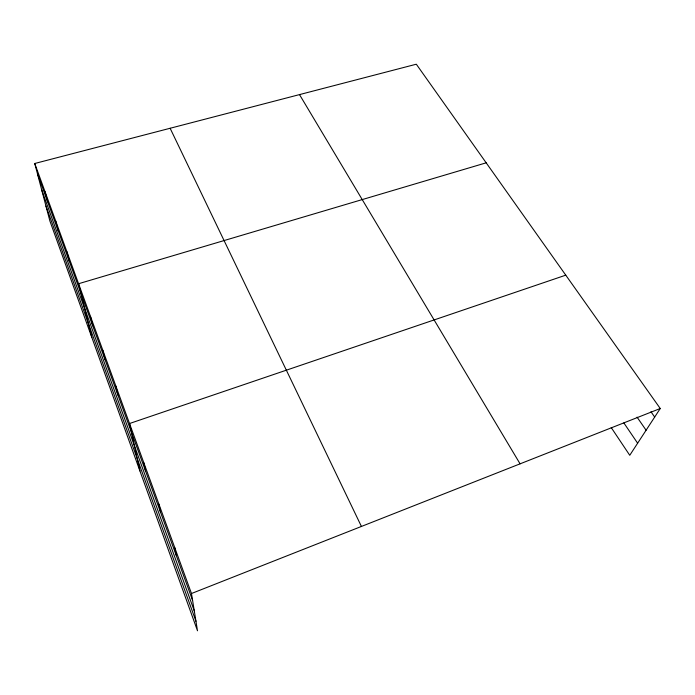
<?xml version="1.0" encoding="UTF-8"?>
<svg xmlns="http://www.w3.org/2000/svg" width="695" height="695" viewBox="0 0 695 695"><rect width="100%" height="100%" fill="white"/><g stroke="black" fill="none" stroke-linecap="round" stroke-linejoin="round"><path stroke-width="1.04" d="M34.75 163.49L191.481 593.521L197.502 630.791L49.892 221.01L34.75 163.49L416.314 64.209L660.25 408.512L629.757 455.286L611.235 427.581M191.481 593.521L660.25 408.512M565.765 275.159L129.522 423.524L139.912 470.915M486.179 162.821L78.57 283.725L91.81 337.379M650.972 411.753L654.681 417.052M637.072 417.148L646.098 430.222M623.858 422.925L637.628 443.21M299.51 94.607L520.077 463.834M170.127 128.271L361.426 526.454M37.495 173.906L192.593 600.393M41.743 190.056L194.296 610.931M45.957 206.059L195.964 621.252M45.001 191.62L47.677 201.906M55.704 220.975L58.293 231.114M66.876 251.651L69.387 261.615M90.437 316.294L92.748 325.833M102.86 350.376L105.049 359.663M115.874 386.081L117.924 395.081M143.856 462.835L145.585 471.141M158.912 504.17L160.467 512.05M174.775 547.669L176.113 555.079"/></g></svg>
